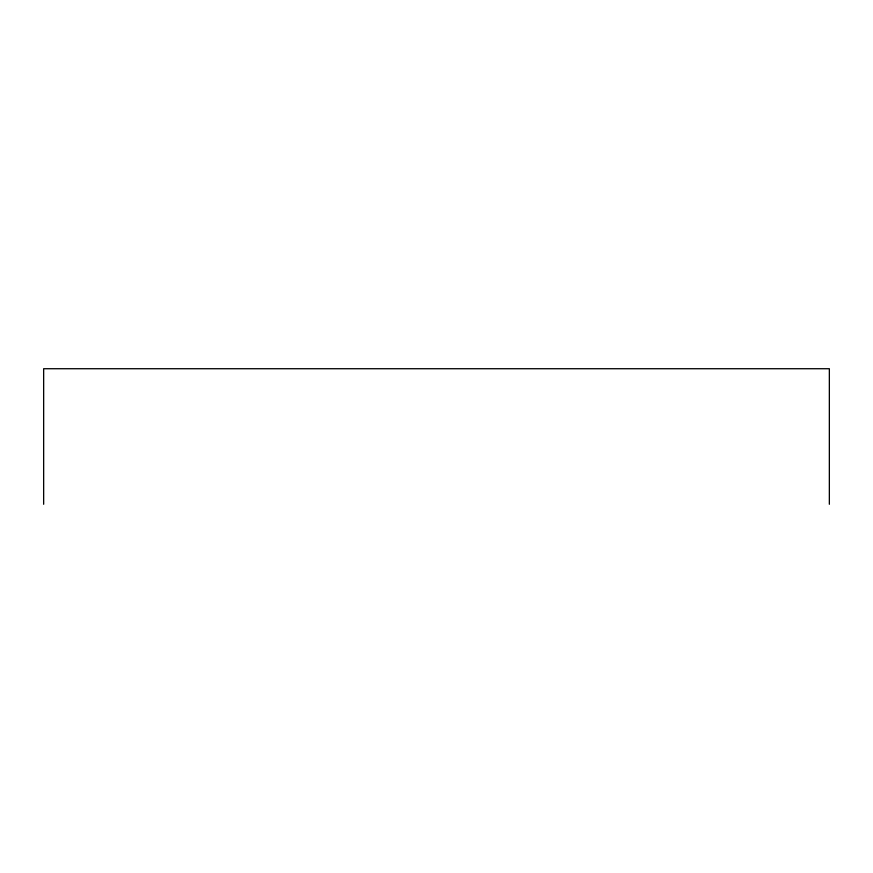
<?xml version="1.0" encoding="UTF-8"?>
<svg xmlns="http://www.w3.org/2000/svg" width="873" height="873" viewBox="0 0 873 873"><rect width="100%" height="100%" fill="white"/><g stroke="black" fill="none" stroke-linecap="round" stroke-linejoin="round"><path stroke-width="1.31" d="M829.35 504.278L829.35 368.722L43.65 368.722L43.65 504.278"/></g></svg>
